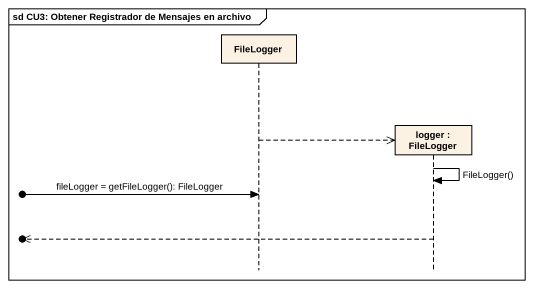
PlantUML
@startuml
mainframe sd CU3: Obtener Registrador de Mensajes en archivo
hide footbox
participant FileLogger
participant "logger : FileLogger" as logger

FileLogger -->> logger **
logger -> logger : FileLogger()
[o-> FileLogger : fileLogger = getFileLogger(): FileLogger
[o<<-- logger
@enduml
